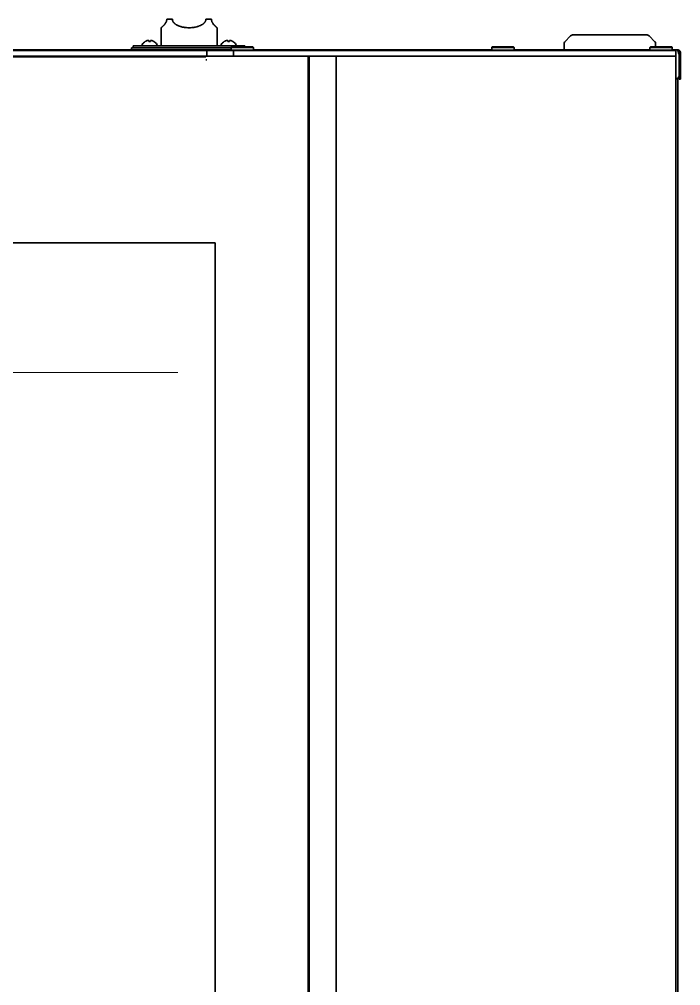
# Model space of a CAD drawing. Extents: x -760 to 4209, y 5795 to 10697.
# Drawn here: x 2356 to 2712, y 8670 to 9189 of the extents above; entities that cross this region are included whole.
import ezdxf

# ---------------------------------------------------------------- set-up
doc = ezdxf.new("R2010")
doc.units = 0
doc.header["$LTSCALE"] = 5
doc.layers.get('0').update_dxf_attribs({"linetype": 'CONTINUOUS', "lineweight": 0})
doc.layers.add('1', color=7, linetype='CONTINUOUS', true_color=0xffffff)

msp = doc.modelspace()

# ---------------------------------------------------------------- linework, layer by layer
at = {"color": 2}
msp.add_line((2118.55, 8999.4), (2441.55, 8999.4), dxfattribs=at)
at = {"layer": '1', "color": 7, "linetype": 'Continuous', "lineweight": 35}
for p, q in [((2436.83, 9189.23), (2435.56, 9189.23)), ((2435.56, 9189.23), (2436.83, 9189.23)), ((2438.56, 9189.23), (2438.56, 9189.23)), ((2438.56, 9189.23), (2438.56, 9189.23)), ((2456.56, 9189.23), (2456.56, 9189.23)), ((2456.56, 9189.23), (2456.56, 9189.23)), ((2459.56, 9189.23), (2458.28, 9189.23)), ((2458.28, 9189.23), (2459.56, 9189.23)), ((2432.56, 9184.73), (2432.56, 9174.9)), ((2462.56, 9174.9), (2462.56, 9184.73)), ((2424.04, 9177.35), (2424.04, 9177.38)), ((2428.64, 9177.38), (2428.64, 9177.35)), ((2466.47, 9177.35), (2466.47, 9177.38)), ((2471.07, 9177.38), (2471.07, 9177.35)), ((2652.47, 9180.32), (2649.35, 9177.19)), ((2653.88, 9180.9), (2656.05, 9180.9)), ((2656.05, 9180.9), (2691.05, 9180.9)), ((2693.23, 9180.9), (2691.05, 9180.9)), ((2694.64, 9180.32), (2697.76, 9177.19)), ((2090.06, 9172.9), (2470.05, 9172.9)), ((2457.01, 9172.4), (2103.1, 9172.4)), ((2416.55, 9173.9), (2416.55, 9172.9)), ((2416.55, 9173.9), (2470.05, 9173.9)), ((2417.55, 9174.9), (2417.55, 9173.9)), ((2417.55, 9174.9), (2477.55, 9174.9)), ((2422.34, 9175.5), (2422.34, 9175.3)), ((2430.34, 9175.3), (2430.34, 9175.5)), ((2457.01, 9172.4), (2457.71, 9172.4)), ((2457.01, 9169.4), (2457.01, 9172.4)), ((2471.47, 9172.4), (2457.71, 9172.4)), ((2464.77, 9175.5), (2464.77, 9175.3)), ((2470.3, 9174.4), (2470.05, 9174.15)), ((2470.05, 9174.15), (2470.05, 9172.65)), ((2470.05, 9174.15), (2482.05, 9174.15)), ((2470.05, 9172.65), (2470.3, 9172.4)), ((2482.05, 9172.65), (2470.05, 9172.65)), ((2470.3, 9174.4), (2481.8, 9174.4)), ((2707.05, 9172.4), (2471.47, 9172.4)), ((2471.47, 9172.4), (2472.88, 9172.4)), ((2471.47, 9169.4), (2471.47, 9172.4)), ((2472.77, 9175.3), (2472.77, 9175.5)), ((2477.55, 9174.4), (2477.55, 9174.9)), ((2482.05, 9174.15), (2481.8, 9174.4)), ((2481.8, 9172.4), (2482.05, 9172.65)), ((2482.05, 9172.65), (2482.05, 9174.15)), ((2482.05, 9172.9), (2610.05, 9172.9)), ((2610.3, 9174.4), (2610.05, 9174.15)), ((2610.05, 9174.15), (2622.05, 9174.15)), ((2610.05, 9174.15), (2610.05, 9172.65)), ((2610.05, 9172.65), (2610.3, 9172.4)), ((2622.05, 9172.65), (2610.05, 9172.65)), ((2610.3, 9174.4), (2621.8, 9174.4)), ((2622.05, 9174.15), (2621.8, 9174.4)), ((2621.8, 9172.4), (2622.05, 9172.65)), ((2622.05, 9172.65), (2622.05, 9174.15)), ((2622.05, 9172.9), (2695.05, 9172.9)), ((2649.05, 9172.9), (2649.05, 9176.49)), ((2695.3, 9174.4), (2695.05, 9174.15)), ((2695.05, 9174.15), (2707.05, 9174.15)), ((2695.05, 9174.15), (2695.05, 9172.65)), ((2695.05, 9172.65), (2695.3, 9172.4)), ((2707.05, 9172.65), (2695.05, 9172.65)), ((2695.3, 9174.4), (2706.8, 9174.4)), ((2698.05, 9176.49), (2698.05, 9174.4)), ((2707.05, 9174.15), (2706.8, 9174.4)), ((2706.8, 9172.4), (2707.05, 9172.65)), ((2707.05, 9172.65), (2707.05, 9174.15)), ((2707.05, 9172.9), (2709.5, 9172.9)), ((2707.05, 9172.4), (2709.05, 9172.4)), ((2709.05, 9172.4), (2709.05, 9169.4)), ((2709.5, 9172.9), (2709.75, 9172.9)), ((2709.53, 9172.9), (2709.5, 9172.9)), ((2457.01, 9169.4), (2103.1, 9169.4)), ((2456.55, 9169.15), (2103.55, 9169.15)), ((2368.65, 9169.15), (2368.65, 9169.4)), ((2448.19, 9169.4), (2448.19, 9169.15)), ((2453.65, 9169.4), (2453.65, 9169.15)), ((2454.65, 9169.15), (2454.65, 9169.4)), ((2455.65, 9169.4), (2455.65, 9169.15)), ((2456.05, 9169.15), (2456.05, 9169.4)), ((2457.05, 9167.4), (2456.55, 9167.4)), ((2457.71, 9169.4), (2457.01, 9169.4)), ((2471.47, 9169.4), (2457.71, 9169.4)), ((2472.88, 9169.4), (2471.47, 9169.4)), ((2707.05, 9169.4), (2471.47, 9169.4)), ((2511.55, 8055.9), (2511.55, 9169.4)), ((2512.05, 8055.9), (2512.05, 9169.4)), ((2526.47, 8055.9), (2526.47, 9169.4)), ((2709.05, 9169.4), (2707.05, 9169.4)), ((2709.05, 8055.9), (2709.05, 9169.4)), ((2710.75, 9170.37), (2710.41, 9171.1)), ((2710.75, 9171.1), (2710.75, 9170.37)), ((2710.75, 9170.37), (2710.75, 9159.1)), ((2710.75, 9170.37), (2710.75, 9159.1)), ((2711.55, 9171.1), (2711.55, 9170.37)), ((2711.55, 9170.37), (2711.55, 9159.1)), ((2710.05, 9157.58), (2710.05, 8012.25)), ((2710.75, 9157.1), (2710.75, 9159.1)), ((2710.75, 9159.1), (2711.55, 9159.1)), ((2711.55, 9157.1), (2710.75, 9157.1)), ((2711.55, 9159.1), (2711.55, 9157.1)), ((2461.55, 9069.15), (2098.55, 9069.15)), ((2461.55, 8206.1), (2461.55, 9069.15))]:
    msp.add_line(p, q, dxfattribs=at)
for centre, radius, start, end in [((2426.54, 9173.28), 4.8, 121.5837, 149.6988), ((2426.34, 9173.6), 3.78, 90.0035, 97.6041), ((2426.34, 9173.6), 3.78, 82.3959, 89.9965), ((2426.14, 9173.28), 4.8, 30.3012, 58.4186), ((2468.97, 9173.28), 4.8, 121.5837, 149.6988), ((2468.77, 9173.6), 3.78, 90.0035, 97.6041), ((2468.77, 9173.6), 3.78, 82.3959, 89.9965), ((2468.57, 9173.28), 4.8, 30.3012, 58.4186), ((2650.05, 9176.49), 1, 135, 180), ((2653.88, 9178.9), 2, 90, 135), ((2693.23, 9178.9), 2, 45, 90), ((2697.05, 9176.49), 1, 0, 45), ((2422.74, 9175.5), 0.4, 149.6988, 180), ((2422.74, 9175.3), 0.4, 180, 270), ((2429.94, 9175.3), 0.4, 270, 0), ((2429.94, 9175.5), 0.4, 0, 30.3012), ((2465.17, 9175.5), 0.4, 149.6988, 180), ((2465.17, 9175.3), 0.4, 180, 270), ((2472.37, 9175.3), 0.4, 270, 0), ((2472.37, 9175.5), 0.4, 0, 30.3012), ((2453.65, 9167.4), 2, 59.9991, 90), ((2708.75, 9159.1), 2, 278.685, 0)]:
    msp.add_arc(centre, radius, start, end, dxfattribs=at)
for major_axis, start_param, end_param in [((-15, 0), 0.643501, 0.927295), ((-15, 0), 5.35589, 5.639684), ((14, 0), 2.269019, 2.44337), ((14, 0), 3.839815, 4.014167), ((-15, 0), 2.214297, 2.498092), ((-15, 0), 3.785094, 4.068888), ((14, 0), 5.410611, 5.584963), ((14, 0), 0.698222, 0.872574)]:
    msp.add_ellipse((2447.56, 9189.23), major_axis=major_axis, ratio=0.000037, start_param=start_param, end_param=end_param, dxfattribs=at)
for points, knots in [([(2435.56, 9189.23), (2435.56, 9189.17), (2435.55, 9189.11), (2435.55, 9188.99), (2435.54, 9188.93), (2435.52, 9188.75), (2435.5, 9188.64), (2435.45, 9188.41), (2435.42, 9188.31), (2435.35, 9188.1), (2435.31, 9188), (2435.25, 9187.86), (2435.23, 9187.81), (2435.18, 9187.72), (2435.16, 9187.67), (2435.09, 9187.54), (2435.05, 9187.46), (2434.95, 9187.29), (2434.9, 9187.22), (2434.8, 9187.07), (2434.75, 9186.99), (2434.68, 9186.89), (2434.65, 9186.86), (2434.6, 9186.79), (2434.58, 9186.76), (2434.5, 9186.66), (2434.45, 9186.6), (2434.31, 9186.41), (2434.21, 9186.3), (2434.02, 9186.09), (2433.93, 9186), (2433.75, 9185.81), (2433.67, 9185.73), (2433.54, 9185.61), (2433.5, 9185.57), (2433.43, 9185.5), (2433.39, 9185.46), (2433.28, 9185.36), (2433.21, 9185.3), (2433.02, 9185.12), (2432.91, 9185.03), (2432.78, 9184.92), (2432.74, 9184.88), (2432.69, 9184.84), (2432.67, 9184.82), (2432.65, 9184.8), (2432.64, 9184.79), (2432.63, 9184.79), (2432.6, 9184.77), (2432.58, 9184.75), (2432.56, 9184.73), (2432.56, 9184.73), (2432.56, 9184.73)], [0, 0, 0, 0, 0.015631, 0.015631, 0.031262, 0.031262, 0.062524, 0.062524, 0.093785, 0.093785, 0.125047, 0.125047, 0.140678, 0.140678, 0.156309, 0.156309, 0.187571, 0.187571, 0.218832, 0.218832, 0.250094, 0.250094, 0.265725, 0.265725, 0.281356, 0.281356, 0.312618, 0.312618, 0.375141, 0.375141, 0.437665, 0.437665, 0.500188, 0.500188, 0.53145, 0.53145, 0.562712, 0.562712, 0.625235, 0.625235, 0.750283, 0.750283, 0.812806, 0.812806, 0.844068, 0.859699, 0.859699, 0.87533, 0.87533, 0.937853, 0.937853, 1, 1, 1, 1]), ([(2456.56, 9189.23), (2456.56, 9189.17), (2456.55, 9189.11), (2456.54, 9188.99), (2456.54, 9188.93), (2456.51, 9188.75), (2456.48, 9188.64), (2456.41, 9188.41), (2456.37, 9188.31), (2456.27, 9188.1), (2456.22, 9188), (2456.14, 9187.88), (2456.13, 9187.86), (2456.1, 9187.81), (2456.08, 9187.79), (2456.04, 9187.72), (2456, 9187.67), (2455.9, 9187.54), (2455.83, 9187.45), (2455.69, 9187.29), (2455.61, 9187.22), (2455.45, 9187.07), (2455.37, 9186.99), (2455.25, 9186.89), (2455.21, 9186.85), (2455.12, 9186.79), (2455.08, 9186.75), (2454.95, 9186.66), (2454.86, 9186.59), (2454.68, 9186.47), (2454.59, 9186.42), (2454.4, 9186.3), (2454.31, 9186.25), (2453.83, 9185.99), (2453.43, 9185.81), (2452.91, 9185.61), (2452.81, 9185.57), (2452.59, 9185.5), (2452.27, 9185.39), (2451.94, 9185.3), (2451.28, 9185.12), (2450.83, 9185.03), (2450.25, 9184.93), (2450.08, 9184.91), (2449.91, 9184.88), (2449.79, 9184.87), (2449.73, 9184.86), (2449.44, 9184.82), (2449.2, 9184.8), (2448.5, 9184.74), (2448.03, 9184.73), (2447.08, 9184.73), (2446.61, 9184.75), (2446.02, 9184.79), (2445.9, 9184.8), (2445.67, 9184.83), (2445.31, 9184.87), (2444.97, 9184.91), (2444.28, 9185.03), (2443.83, 9185.12), (2443.17, 9185.29), (2442.96, 9185.36), (2442.63, 9185.46), (2442.53, 9185.49), (2442.31, 9185.57), (2442.21, 9185.61), (2441.89, 9185.73), (2441.69, 9185.81), (2441.29, 9185.99), (2441.09, 9186.09), (2440.71, 9186.3), (2440.53, 9186.41), (2440.26, 9186.59), (2440.17, 9186.66), (2439.99, 9186.79), (2439.91, 9186.85), (2439.74, 9186.99), (2439.66, 9187.07), (2439.5, 9187.22), (2439.43, 9187.29), (2439.32, 9187.42), (2439.28, 9187.46), (2439.21, 9187.54), (2439.18, 9187.59), (2439.08, 9187.72), (2439.01, 9187.81), (2438.9, 9188), (2438.84, 9188.1), (2438.78, 9188.23), (2438.77, 9188.25), (2438.75, 9188.31), (2438.74, 9188.33), (2438.7, 9188.41), (2438.68, 9188.47), (2438.63, 9188.64), (2438.6, 9188.75), (2438.58, 9188.9), (2438.58, 9188.93), (2438.57, 9188.99), (2438.57, 9189.02), (2438.56, 9189.11), (2438.56, 9189.17), (2438.56, 9189.23)], [0, 0, 0, 0, 0.007812, 0.007812, 0.015625, 0.015625, 0.03125, 0.03125, 0.046875, 0.046875, 0.0625, 0.0625, 0.066406, 0.066406, 0.070313, 0.070313, 0.078125, 0.078125, 0.09375, 0.09375, 0.109375, 0.109375, 0.125, 0.125, 0.132813, 0.132813, 0.140625, 0.140625, 0.15625, 0.15625, 0.171875, 0.171875, 0.1875, 0.1875, 0.25, 0.25, 0.265625, 0.265625, 0.28125, 0.3125, 0.3125, 0.375, 0.375, 0.390625, 0.398438, 0.398438, 0.40625, 0.40625, 0.4375, 0.4375, 0.5, 0.5, 0.5625, 0.5625, 0.578125, 0.578125, 0.59375, 0.625, 0.625, 0.6875, 0.6875, 0.71875, 0.71875, 0.734375, 0.734375, 0.75, 0.75, 0.78125, 0.78125, 0.8125, 0.8125, 0.84375, 0.84375, 0.859375, 0.859375, 0.875, 0.875, 0.890625, 0.890625, 0.90625, 0.90625, 0.914062, 0.914062, 0.921875, 0.921875, 0.9375, 0.9375, 0.953125, 0.953125, 0.957031, 0.957031, 0.960937, 0.960937, 0.96875, 0.96875, 0.984375, 0.984375, 0.988281, 0.988281, 0.992187, 0.992187, 1, 1, 1, 1]), ([(2462.56, 9184.73), (2462.56, 9184.73), (2462.56, 9184.73), (2462.56, 9184.73), (2462.55, 9184.73), (2462.53, 9184.75), (2462.51, 9184.77), (2462.44, 9184.82), (2462.38, 9184.88), (2462.27, 9184.97), (2462.23, 9185), (2462.19, 9185.04), (2462.17, 9185.06), (2462.15, 9185.07), (2462.09, 9185.13), (2462.03, 9185.18), (2461.9, 9185.3), (2461.83, 9185.36), (2461.69, 9185.5), (2461.61, 9185.57), (2461.45, 9185.73), (2461.36, 9185.81), (2461.19, 9185.99), (2461.1, 9186.09), (2460.98, 9186.22), (2460.95, 9186.25), (2460.9, 9186.3), (2460.88, 9186.33), (2460.81, 9186.42), (2460.76, 9186.47), (2460.61, 9186.66), (2460.51, 9186.79), (2460.38, 9186.96), (2460.36, 9187), (2460.31, 9187.07), (2460.28, 9187.1), (2460.21, 9187.22), (2460.16, 9187.3), (2460.07, 9187.46), (2460.02, 9187.54), (2459.93, 9187.72), (2459.89, 9187.81), (2459.83, 9187.93), (2459.82, 9187.95), (2459.8, 9188), (2459.78, 9188.07), (2459.75, 9188.15), (2459.7, 9188.31), (2459.66, 9188.41), (2459.63, 9188.55), (2459.63, 9188.58), (2459.61, 9188.64), (2459.61, 9188.67), (2459.59, 9188.75), (2459.58, 9188.81), (2459.56, 9188.99), (2459.56, 9189.11), (2459.56, 9189.23)], [0, 0, 0, 0, 0.000718, 0.000718, 0.063173, 0.063173, 0.125628, 0.125628, 0.250539, 0.250539, 0.281766, 0.29738, 0.29738, 0.312994, 0.312994, 0.375449, 0.375449, 0.437904, 0.437904, 0.500359, 0.500359, 0.562814, 0.562814, 0.625269, 0.625269, 0.640883, 0.640883, 0.656497, 0.656497, 0.687724, 0.687724, 0.75018, 0.75018, 0.765793, 0.765793, 0.781407, 0.781407, 0.812635, 0.812635, 0.843862, 0.843862, 0.87509, 0.87509, 0.882897, 0.882897, 0.890704, 0.906317, 0.906317, 0.937545, 0.937545, 0.945352, 0.945352, 0.953159, 0.953159, 0.968772, 0.968772, 1, 1, 1, 1]), ([(2425.84, 9177.35), (2425.84, 9177.47), (2425.84, 9177.58), (2425.84, 9177.72), (2425.84, 9177.76), (2425.84, 9177.83), (2425.84, 9177.87), (2425.84, 9177.9)], [0, 0, 0, 0, 0.5, 0.5, 0.75, 0.75, 1, 1, 1, 1]), ([(2428.64, 9177.35), (2428.43, 9177.47), (2428.22, 9177.58), (2427.9, 9177.72), (2427.79, 9177.76), (2427.57, 9177.83), (2427.45, 9177.87), (2427.34, 9177.9)], [0, 0, 0, 0, 0.5, 0.5, 0.75, 0.75, 1, 1, 1, 1]), ([(2468.27, 9177.35), (2468.27, 9177.47), (2468.27, 9177.58), (2468.27, 9177.72), (2468.27, 9177.76), (2468.27, 9177.83), (2468.27, 9177.87), (2468.27, 9177.9)], [0, 0, 0, 0, 0.5, 0.5, 0.75, 0.75, 1, 1, 1, 1]), ([(2471.07, 9177.35), (2470.87, 9177.47), (2470.66, 9177.58), (2470.33, 9177.72), (2470.22, 9177.76), (2470, 9177.83), (2469.89, 9177.87), (2469.77, 9177.9)], [0, 0, 0, 0, 0.5, 0.5, 0.75, 0.75, 1, 1, 1, 1]), ([(2710.41, 9171.1), (2710.38, 9171.21), (2710.34, 9171.33), (2710.27, 9171.54), (2710.23, 9171.65), (2710.16, 9171.86), (2710.12, 9171.96), (2710.04, 9172.15), (2710.01, 9172.24), (2709.93, 9172.4), (2709.9, 9172.48), (2709.82, 9172.61), (2709.79, 9172.67), (2709.71, 9172.77), (2709.68, 9172.81), (2709.6, 9172.87), (2709.57, 9172.89), (2709.53, 9172.9)], [0, 0, 0, 0, 0.125, 0.125, 0.25, 0.25, 0.375, 0.375, 0.5, 0.5, 0.625, 0.625, 0.75, 0.75, 0.875, 0.875, 1, 1, 1, 1]), ([(2709.75, 9172.9), (2709.76, 9172.9), (2709.77, 9172.9), (2709.78, 9172.9), (2709.79, 9172.9), (2709.8, 9172.9), (2709.81, 9172.9), (2709.82, 9172.9), (2709.83, 9172.9), (2709.84, 9172.9), (2709.85, 9172.9), (2709.86, 9172.9), (2709.87, 9172.9), (2709.88, 9172.9), (2709.89, 9172.9), (2709.9, 9172.9), (2709.9, 9172.9)], [0, 0, 0, 0, 0.073473, 0.146486, 0.219075, 0.291275, 0.363122, 0.434652, 0.505902, 0.57691, 0.647713, 0.71835, 0.788858, 0.859277, 0.929644, 1, 1, 1, 1]), ([(2709.84, 9172.1), (2709.96, 9172.09), (2710.08, 9172.05), (2710.31, 9171.95), (2710.41, 9171.87), (2710.57, 9171.69), (2710.64, 9171.58), (2710.73, 9171.35), (2710.75, 9171.23), (2710.75, 9171.1)], [0, 0, 0, 0, 0.25, 0.25, 0.5, 0.5, 0.75, 0.75, 1, 1, 1, 1]), ([(2709.9, 9172.9), (2710.02, 9172.89), (2710.13, 9172.87), (2710.34, 9172.81), (2710.45, 9172.77), (2710.65, 9172.67), (2710.74, 9172.61), (2710.92, 9172.48), (2711, 9172.4), (2711.15, 9172.24), (2711.22, 9172.15), (2711.34, 9171.96), (2711.39, 9171.86), (2711.47, 9171.65), (2711.5, 9171.54), (2711.54, 9171.33), (2711.55, 9171.21), (2711.55, 9171.1)], [0, 0, 0, 0, 0.125, 0.125, 0.25, 0.25, 0.375, 0.375, 0.5, 0.5, 0.625, 0.625, 0.75, 0.75, 0.875, 0.875, 1, 1, 1, 1])]:
    msp.add_open_spline(points, degree=3, knots=knots, dxfattribs=at)
for points in [[(2425.34, 9177.9), (2425.28, 9177.88), (2425.17, 9177.85), (2425.01, 9177.8), (2424.85, 9177.75), (2424.7, 9177.69), (2424.55, 9177.62), (2424.39, 9177.54), (2424.22, 9177.46), (2424.1, 9177.39), (2424.04, 9177.35)], [(2425.84, 9177.9), (2425.81, 9177.9), (2425.77, 9177.91), (2425.69, 9177.91), (2425.62, 9177.91), (2425.55, 9177.91), (2425.48, 9177.91), (2425.41, 9177.91), (2425.36, 9177.9), (2425.34, 9177.9)], [(2427.34, 9177.9), (2427.31, 9177.9), (2427.26, 9177.91), (2427.19, 9177.91), (2427.11, 9177.91), (2427.04, 9177.91), (2426.98, 9177.91), (2426.91, 9177.91), (2426.86, 9177.9), (2426.84, 9177.9)], [(2426.84, 9177.9), (2426.84, 9177.88), (2426.84, 9177.85), (2426.84, 9177.8), (2426.84, 9177.75), (2426.84, 9177.69), (2426.84, 9177.62), (2426.84, 9177.54), (2426.84, 9177.46), (2426.84, 9177.39), (2426.84, 9177.35)], [(2467.77, 9177.9), (2467.72, 9177.88), (2467.61, 9177.85), (2467.45, 9177.8), (2467.29, 9177.75), (2467.13, 9177.69), (2466.98, 9177.62), (2466.83, 9177.54), (2466.66, 9177.46), (2466.54, 9177.39), (2466.47, 9177.35)], [(2468.27, 9177.9), (2468.25, 9177.9), (2468.2, 9177.91), (2468.13, 9177.91), (2468.06, 9177.91), (2467.99, 9177.91), (2467.92, 9177.91), (2467.84, 9177.91), (2467.8, 9177.9), (2467.77, 9177.9)], [(2469.77, 9177.9), (2469.75, 9177.9), (2469.7, 9177.91), (2469.62, 9177.91), (2469.55, 9177.91), (2469.48, 9177.91), (2469.41, 9177.91), (2469.34, 9177.91), (2469.3, 9177.9), (2469.27, 9177.9)], [(2469.27, 9177.9), (2469.27, 9177.88), (2469.27, 9177.85), (2469.27, 9177.8), (2469.27, 9177.75), (2469.27, 9177.69), (2469.27, 9177.62), (2469.27, 9177.54), (2469.27, 9177.46), (2469.27, 9177.39), (2469.27, 9177.35)]]:
    msp.add_open_spline(points, degree=3, dxfattribs=at)

doc.saveas('drawing.dxf')
